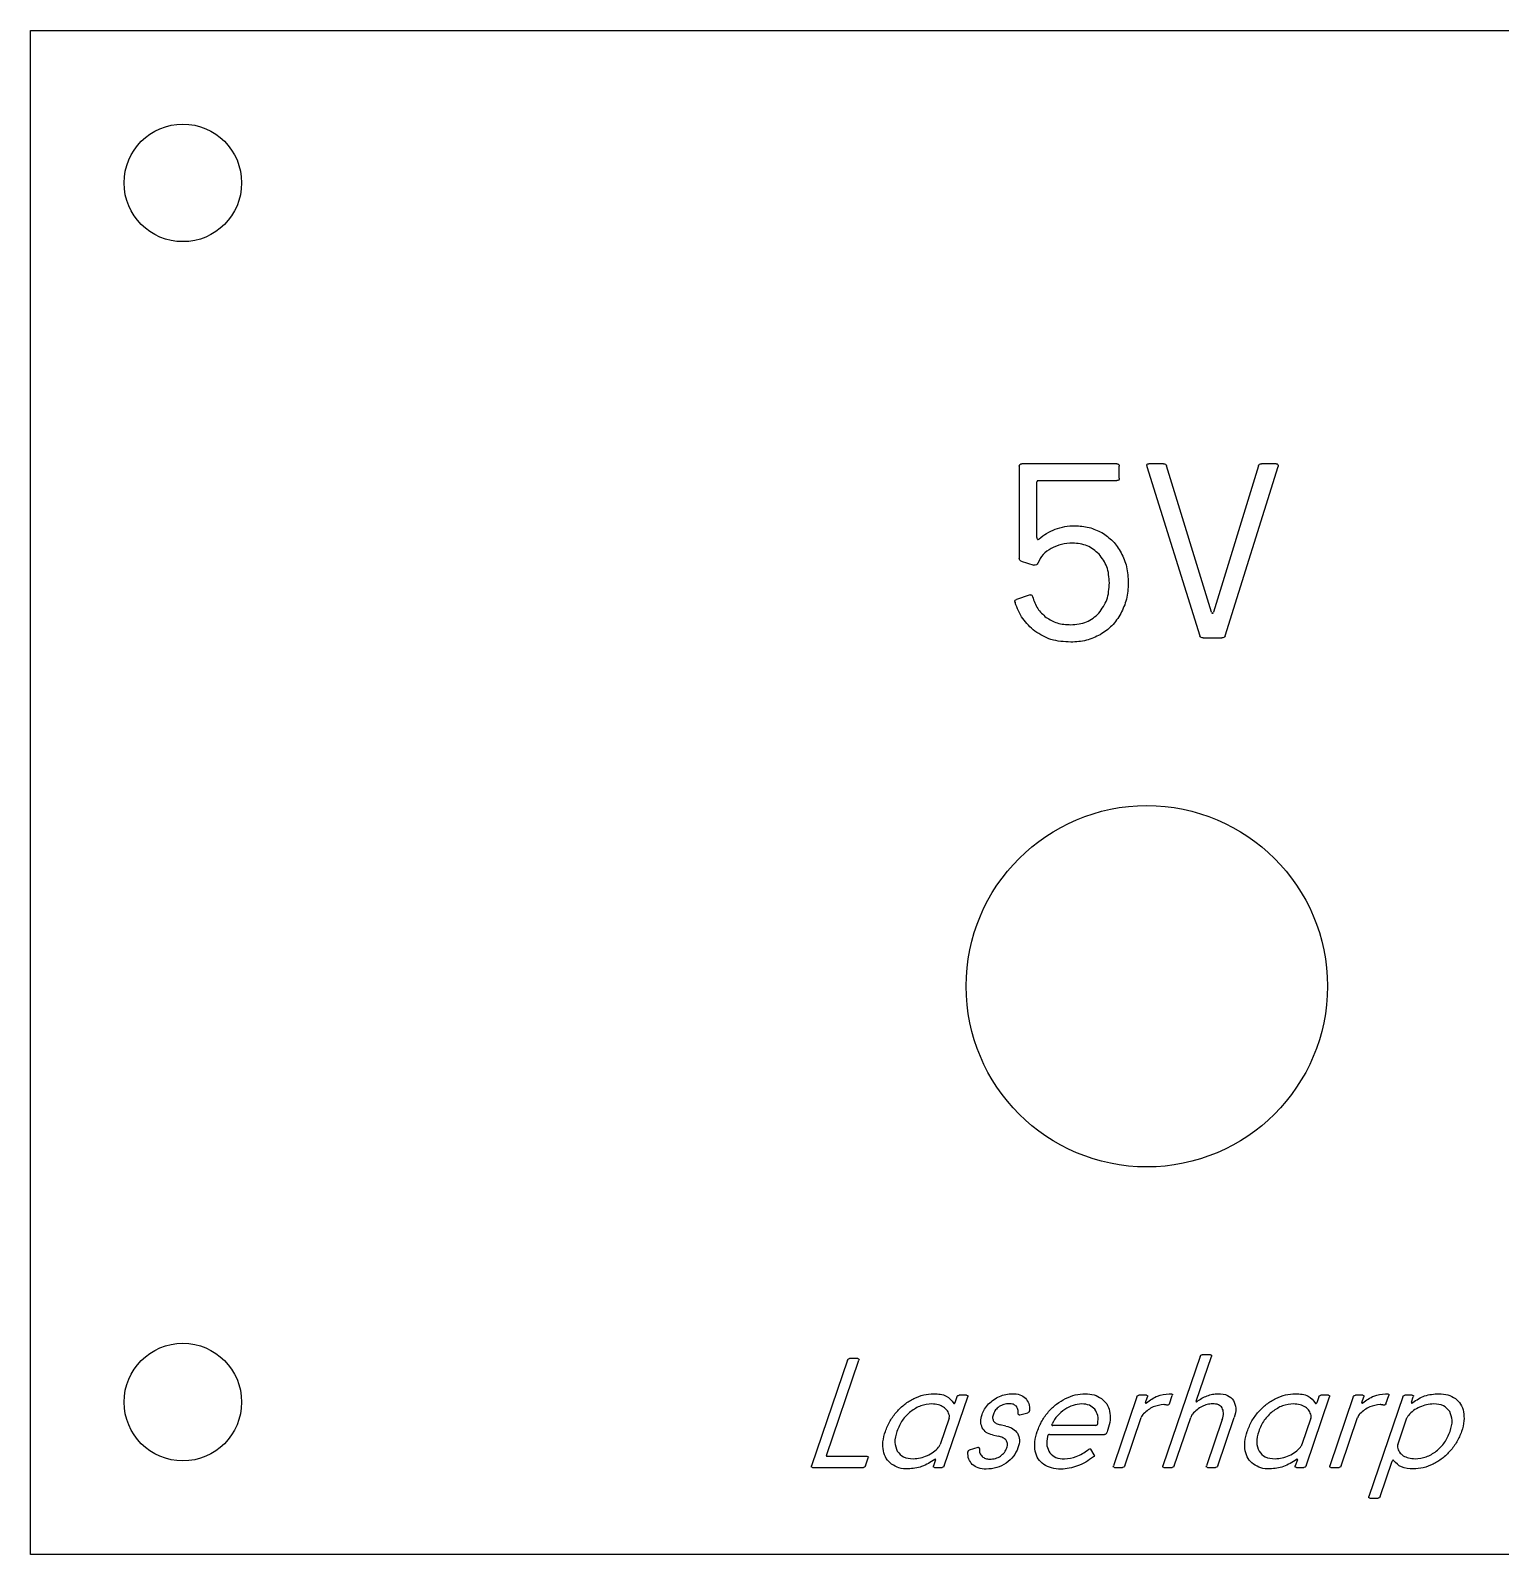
# Model space of a CAD drawing. Extents: x 171 to 677, y 195 to 402.
# Drawn here: x 194.39 to 228.15, y 320.79 to 355.79 of the extents above; entities that cross this region are included whole.
import ezdxf

# ---------------------------------------------------------------- set-up
doc = ezdxf.new("R2010")
doc.units = 0
doc.header["$MEASUREMENT"] = 0
doc.layers.add('Engravings', color=7, linetype='Continuous', lineweight=0)
doc.layers.add('Outlines', color=7, linetype='Continuous', lineweight=0)

msp = doc.modelspace()

# ---------------------------------------------------------------- linework, layer by layer
at = {"layer": 'Engravings', "color": 18, "lineweight": 25, "true_color": 0x000000}
for p, q in [((219.341, 345.842), (217.158, 345.842)), ((220.027, 345.802), (220.033, 345.779)), ((220.416, 345.842), (220.078, 345.842)), ((222.998, 345.842), (222.661, 345.842)), ((217.101, 345.785), (217.101, 343.665)), ((217.536, 345.453), (219.341, 345.453)), ((219.398, 345.51), (219.398, 345.785)), ((220.033, 345.779), (221.25, 341.887)), ((221.518, 342.43), (220.484, 345.796)), ((222.593, 345.796), (221.558, 342.43)), ((221.827, 341.887), (223.044, 345.779)), ((217.507, 344.145), (217.507, 345.425)), ((217.147, 343.602), (217.438, 343.516)), ((216.998, 342.676), (217.004, 342.653)), ((217.33, 342.825), (217.038, 342.722)), ((217.353, 342.83), (217.33, 342.825)), ((221.324, 341.842), (221.753, 341.842)), ((213.152, 325.256), (212.327, 322.827)), ((212.671, 323.063), (213.416, 325.256)), ((213.393, 325.292), (213.2, 325.292)), ((221.253, 325.342), (220.398, 322.827)), ((221.164, 324.313), (221.513, 325.342)), ((221.49, 325.377), (221.3, 325.377)), ((215.377, 322.827), (215.916, 324.413)), ((215.669, 324.413), (215.622, 324.274)), ((215.892, 324.449), (215.717, 324.449)), ((219.801, 324.413), (219.262, 322.827)), ((220.021, 324.449), (219.849, 324.449)), ((220.001, 324.285), (220.044, 324.413)), ((220.552, 324.256), (220.616, 324.445)), ((223.687, 322.827), (224.226, 324.413)), ((223.98, 324.413), (223.933, 324.274)), ((224.203, 324.449), (224.028, 324.449)), ((224.773, 324.413), (224.234, 322.827)), ((224.992, 324.449), (224.821, 324.449)), ((224.972, 324.285), (225.016, 324.413)), ((225.909, 324.413), (225.131, 322.124)), ((225.523, 324.256), (225.587, 324.445)), ((226.128, 324.449), (225.956, 324.449)), ((226.109, 324.288), (226.151, 324.413)), ((215.487, 323.92), (215.284, 323.32)), ((216.795, 323.742), (216.665, 323.77)), ((217.096, 323.999), (217.112, 324.002)), ((217.112, 324.002), (217.294, 324.045)), ((217.334, 324.077), (217.335, 324.092)), ((217.846, 323.777), (217.856, 323.795)), ((218.857, 323.756), (217.874, 323.756)), ((219.523, 322.827), (219.899, 323.935)), ((220.659, 322.827), (221.038, 323.942)), ((221.761, 323.895), (221.398, 322.827)), ((221.659, 322.827), (222.036, 323.938)), ((223.798, 323.92), (223.594, 323.32)), ((224.495, 322.827), (224.871, 323.935)), ((225.795, 323.313), (226.004, 323.927)), ((216.483, 323.538), (216.616, 323.51)), ((217.797, 323.549), (219.058, 323.549)), ((215.918, 323.16), (215.917, 323.145)), ((216.145, 323.249), (215.953, 323.188)), ((216.16, 323.252), (216.145, 323.249)), ((218.82, 323.081), (218.746, 323.21)), ((212.35, 322.792), (213.522, 322.792)), ((213.608, 323.045), (212.683, 323.045)), ((213.57, 322.827), (213.632, 323.01)), ((215.178, 322.967), (215.13, 322.827)), ((215.154, 322.792), (215.329, 322.792)), ((219.286, 322.792), (219.475, 322.792)), ((220.422, 322.792), (220.611, 322.792)), ((221.422, 322.792), (221.611, 322.792)), ((223.488, 322.967), (223.441, 322.827)), ((223.465, 322.792), (223.64, 322.792)), ((224.257, 322.792), (224.447, 322.792)), ((225.391, 322.124), (225.667, 322.935)), ((225.154, 322.088), (225.343, 322.088))]:
    msp.add_line(p, q, dxfattribs=at)
for points in [[(215.597, 324.263), (215.602, 324.259), (215.61, 324.26)], [(215.61, 324.26), (215.617, 324.265), (215.622, 324.274)], [(223.908, 324.263), (223.913, 324.259), (223.921, 324.26)], [(223.921, 324.26), (223.928, 324.265), (223.933, 324.274)], [(215.175, 322.981), (215.169, 322.982), (215.16, 322.977)], [(215.178, 322.967), (215.179, 322.976), (215.175, 322.981)], [(223.486, 322.981), (223.479, 322.982), (223.471, 322.977)], [(223.488, 322.967), (223.49, 322.976), (223.486, 322.981)]]:
    msp.add_lwpolyline(points, dxfattribs=at)
for points in [[(217.101, 345.785), (217.104, 345.801), (217.106, 345.818), (217.116, 345.827), (217.125, 345.837), (217.142, 345.839), (217.158, 345.842)], [(219.341, 345.842), (219.358, 345.839), (219.375, 345.837), (219.384, 345.827), (219.394, 345.818), (219.396, 345.801), (219.398, 345.785)], [(220.027, 345.802), (220.03, 345.813), (220.033, 345.825), (220.04, 345.832), (220.048, 345.84), (220.063, 345.841), (220.078, 345.842)], [(220.416, 345.842), (220.431, 345.84), (220.447, 345.838), (220.458, 345.83), (220.47, 345.823), (220.477, 345.809), (220.484, 345.796)], [(222.593, 345.796), (222.6, 345.809), (222.607, 345.823), (222.618, 345.83), (222.63, 345.838), (222.646, 345.84), (222.661, 345.842)], [(222.998, 345.842), (223.016, 345.839), (223.034, 345.836), (223.041, 345.826), (223.049, 345.815), (223.047, 345.797), (223.044, 345.779)], [(217.536, 345.453), (217.527, 345.452), (217.519, 345.451), (217.514, 345.446), (217.509, 345.441), (217.508, 345.433), (217.507, 345.425)], [(219.398, 345.51), (219.396, 345.494), (219.394, 345.477), (219.384, 345.467), (219.375, 345.458), (219.358, 345.455), (219.341, 345.453)], [(217.927, 344.339), (217.999, 344.362), (218.072, 344.385), (218.146, 344.399), (218.221, 344.412), (218.298, 344.416), (218.376, 344.419)], [(218.376, 344.419), (218.486, 344.413), (218.597, 344.406), (218.703, 344.379), (218.805, 344.352), (218.902, 344.305), (218.998, 344.259)], [(217.507, 344.145), (217.507, 344.135), (217.506, 344.125), (217.511, 344.117), (217.513, 344.113), (217.517, 344.109), (217.521, 344.105)], [(217.521, 344.105), (217.527, 344.104), (217.532, 344.103), (217.538, 344.105), (217.545, 344.106), (217.552, 344.111), (217.558, 344.116)], [(217.558, 344.116), (217.613, 344.161), (217.668, 344.206), (217.728, 344.243), (217.79, 344.281), (217.859, 344.31), (217.927, 344.339)], [(218.998, 344.259), (219.087, 344.199), (219.176, 344.139), (219.249, 344.064), (219.324, 343.986), (219.383, 343.893), (219.441, 343.799)], [(217.836, 343.899), (217.767, 343.856), (217.698, 343.813), (217.646, 343.755), (217.597, 343.699), (217.564, 343.63), (217.53, 343.562)], [(218.324, 344.019), (218.238, 344.014), (218.153, 344.009), (218.071, 343.989), (217.99, 343.969), (217.913, 343.934), (217.836, 343.899)], [(218.933, 343.767), (218.847, 343.841), (218.761, 343.914), (218.662, 343.956), (218.559, 344), (218.441, 344.009), (218.324, 344.019)], [(219.17, 343.105), (219.162, 343.233), (219.154, 343.361), (219.111, 343.476), (219.071, 343.58), (219.002, 343.674), (218.933, 343.767)], [(219.441, 343.799), (219.489, 343.693), (219.536, 343.586), (219.563, 343.475), (219.593, 343.355), (219.598, 343.23), (219.604, 343.105)], [(217.147, 343.602), (217.134, 343.608), (217.12, 343.615), (217.113, 343.626), (217.105, 343.636), (217.103, 343.65), (217.101, 343.665)], [(217.53, 343.562), (217.519, 343.544), (217.508, 343.526), (217.493, 343.519), (217.478, 343.512), (217.458, 343.514), (217.438, 343.516)], [(218.93, 342.41), (219, 342.509), (219.07, 342.607), (219.11, 342.717), (219.154, 342.837), (219.162, 342.971), (219.17, 343.105)], [(219.604, 343.105), (219.598, 342.978), (219.591, 342.852), (219.561, 342.731), (219.533, 342.617), (219.483, 342.508), (219.433, 342.399)], [(216.998, 342.676), (217, 342.687), (217.003, 342.697), (217.008, 342.705), (217.015, 342.713), (217.027, 342.717), (217.038, 342.722)], [(217.458, 341.996), (217.357, 342.087), (217.256, 342.177), (217.181, 342.286), (217.104, 342.396), (217.054, 342.525), (217.004, 342.653)], [(217.353, 342.83), (217.366, 342.829), (217.38, 342.828), (217.388, 342.82), (217.396, 342.814), (217.4, 342.802), (217.404, 342.79)], [(217.404, 342.79), (217.437, 342.694), (217.47, 342.598), (217.525, 342.517), (217.576, 342.44), (217.646, 342.377), (217.716, 342.313)], [(217.716, 342.313), (217.798, 342.264), (217.881, 342.215), (217.971, 342.187), (218.07, 342.155), (218.177, 342.15), (218.284, 342.145)], [(218.284, 342.145), (218.411, 342.154), (218.538, 342.163), (218.648, 342.211), (218.751, 342.255), (218.841, 342.333), (218.93, 342.41)], [(219.433, 342.399), (219.371, 342.301), (219.308, 342.203), (219.229, 342.122), (219.151, 342.043), (219.056, 341.979), (218.961, 341.916)], [(221.518, 342.43), (221.52, 342.424), (221.522, 342.417), (221.526, 342.413), (221.529, 342.41), (221.534, 342.409), (221.538, 342.407)], [(221.538, 342.407), (221.543, 342.409), (221.547, 342.41), (221.551, 342.413), (221.555, 342.417), (221.557, 342.424), (221.558, 342.43)], [(218.284, 341.745), (218.128, 341.753), (217.973, 341.761), (217.829, 341.807), (217.699, 341.849), (217.579, 341.923), (217.458, 341.996)], [(218.961, 341.916), (218.857, 341.866), (218.752, 341.816), (218.642, 341.787), (218.527, 341.757), (218.405, 341.751), (218.284, 341.745)], [(221.324, 341.842), (221.307, 341.843), (221.29, 341.845), (221.277, 341.853), (221.265, 341.861), (221.258, 341.874), (221.25, 341.887)], [(221.827, 341.887), (221.819, 341.874), (221.811, 341.861), (221.8, 341.853), (221.787, 341.845), (221.77, 341.843), (221.753, 341.842)], [(213.152, 325.256), (213.157, 325.266), (213.162, 325.277), (213.17, 325.283), (213.178, 325.288), (213.189, 325.29), (213.2, 325.292)], [(213.393, 325.292), (213.403, 325.29), (213.413, 325.288), (213.417, 325.283), (213.421, 325.277), (213.419, 325.266), (213.416, 325.256)], [(221.253, 325.342), (221.258, 325.352), (221.262, 325.362), (221.271, 325.368), (221.279, 325.374), (221.29, 325.376), (221.3, 325.377)], [(221.49, 325.377), (221.5, 325.376), (221.509, 325.374), (221.514, 325.368), (221.518, 325.362), (221.516, 325.352), (221.513, 325.342)], [(214.681, 324.376), (214.755, 324.407), (214.829, 324.439), (214.906, 324.457), (214.979, 324.475), (215.056, 324.48), (215.133, 324.484)], [(215.133, 324.484), (215.237, 324.48), (215.341, 324.475), (215.424, 324.429), (215.491, 324.392), (215.544, 324.327), (215.597, 324.263)], [(216.645, 324.422), (216.694, 324.44), (216.742, 324.458), (216.792, 324.469), (216.842, 324.479), (216.893, 324.482), (216.944, 324.484)], [(216.944, 324.484), (217.003, 324.482), (217.063, 324.479), (217.117, 324.459), (217.162, 324.442), (217.202, 324.412), (217.243, 324.383)], [(218.166, 324.377), (218.239, 324.409), (218.312, 324.44), (218.388, 324.458), (218.462, 324.475), (218.538, 324.48), (218.615, 324.484)], [(218.615, 324.484), (218.685, 324.481), (218.755, 324.478), (218.821, 324.458), (218.879, 324.44), (218.933, 324.409), (218.987, 324.377)], [(220.022, 324.274), (220.103, 324.335), (220.184, 324.397), (220.276, 324.432), (220.359, 324.464), (220.451, 324.474), (220.544, 324.484)], [(220.544, 324.484), (220.554, 324.484), (220.564, 324.484), (220.574, 324.484), (220.582, 324.483), (220.589, 324.482), (220.596, 324.481)], [(220.596, 324.481), (220.605, 324.479), (220.613, 324.477), (220.617, 324.472), (220.621, 324.466), (220.619, 324.456), (220.616, 324.445)], [(221.413, 324.436), (221.454, 324.45), (221.495, 324.464), (221.538, 324.472), (221.579, 324.48), (221.622, 324.482), (221.665, 324.484)], [(221.665, 324.484), (221.743, 324.482), (221.822, 324.479), (221.887, 324.446), (221.938, 324.42), (221.981, 324.376), (222.023, 324.331)], [(222.992, 324.376), (223.066, 324.407), (223.14, 324.439), (223.216, 324.457), (223.29, 324.475), (223.367, 324.48), (223.444, 324.484)], [(223.444, 324.484), (223.548, 324.48), (223.652, 324.475), (223.735, 324.429), (223.802, 324.392), (223.855, 324.327), (223.908, 324.263)], [(224.993, 324.274), (225.074, 324.335), (225.156, 324.397), (225.247, 324.432), (225.331, 324.464), (225.423, 324.474), (225.515, 324.484)], [(225.515, 324.484), (225.525, 324.484), (225.536, 324.484), (225.546, 324.484), (225.553, 324.483), (225.56, 324.482), (225.567, 324.481)], [(225.567, 324.481), (225.576, 324.479), (225.585, 324.477), (225.588, 324.472), (225.593, 324.466), (225.59, 324.456), (225.587, 324.445)], [(226.139, 324.281), (226.227, 324.34), (226.315, 324.4), (226.412, 324.434), (226.514, 324.469), (226.625, 324.477), (226.736, 324.484)], [(226.736, 324.484), (226.809, 324.481), (226.881, 324.478), (226.948, 324.457), (227.007, 324.439), (227.062, 324.407), (227.117, 324.376)], [(214.285, 324.07), (214.344, 324.132), (214.404, 324.193), (214.471, 324.245), (214.536, 324.295), (214.609, 324.335), (214.681, 324.376)], [(215.092, 324.249), (215.005, 324.241), (214.918, 324.233), (214.838, 324.205), (214.756, 324.177), (214.681, 324.126), (214.606, 324.076)], [(215.362, 324.177), (215.323, 324.198), (215.284, 324.219), (215.242, 324.231), (215.194, 324.245), (215.143, 324.247), (215.092, 324.249)], [(215.495, 323.985), (215.483, 324.023), (215.47, 324.061), (215.449, 324.093), (215.426, 324.126), (215.394, 324.152), (215.362, 324.177)], [(215.669, 324.413), (215.674, 324.423), (215.679, 324.434), (215.687, 324.44), (215.695, 324.446), (215.706, 324.447), (215.717, 324.449)], [(215.892, 324.449), (215.902, 324.447), (215.912, 324.446), (215.916, 324.44), (215.92, 324.434), (215.918, 324.423), (215.916, 324.413)], [(216.245, 324.006), (216.263, 324.05), (216.281, 324.093), (216.305, 324.133), (216.331, 324.174), (216.363, 324.212), (216.396, 324.249)], [(216.396, 324.249), (216.432, 324.284), (216.469, 324.319), (216.511, 324.347), (216.553, 324.377), (216.599, 324.399), (216.645, 324.422)], [(216.641, 324.188), (216.611, 324.164), (216.58, 324.141), (216.557, 324.111), (216.536, 324.083), (216.521, 324.05), (216.506, 324.017)], [(216.866, 324.256), (216.825, 324.253), (216.785, 324.25), (216.747, 324.239), (216.71, 324.228), (216.675, 324.208), (216.641, 324.188)], [(217.033, 324.195), (217.011, 324.213), (216.989, 324.231), (216.965, 324.241), (216.935, 324.253), (216.9, 324.255), (216.866, 324.256)], [(217.077, 324.027), (217.078, 324.06), (217.079, 324.093), (217.07, 324.123), (217.062, 324.148), (217.048, 324.172), (217.033, 324.195)], [(217.243, 324.383), (217.272, 324.343), (217.302, 324.303), (217.317, 324.259), (217.336, 324.207), (217.335, 324.15), (217.335, 324.092)], [(217.774, 324.074), (217.832, 324.135), (217.891, 324.197), (217.958, 324.248), (218.022, 324.297), (218.094, 324.337), (218.166, 324.377)], [(218.144, 324.122), (218.085, 324.077), (218.026, 324.032), (217.978, 323.977), (217.93, 323.923), (217.893, 323.859), (217.856, 323.795)], [(218.535, 324.249), (218.467, 324.243), (218.399, 324.237), (218.335, 324.217), (218.268, 324.196), (218.206, 324.159), (218.144, 324.122)], [(218.838, 324.126), (218.798, 324.161), (218.758, 324.197), (218.712, 324.218), (218.659, 324.242), (218.597, 324.245), (218.535, 324.249)], [(218.903, 323.799), (218.91, 323.861), (218.917, 323.924), (218.904, 323.982), (218.892, 324.032), (218.865, 324.079), (218.838, 324.126)], [(218.987, 324.377), (219.032, 324.338), (219.077, 324.298), (219.108, 324.25), (219.14, 324.201), (219.157, 324.142), (219.175, 324.083)], [(219.801, 324.413), (219.806, 324.423), (219.811, 324.434), (219.819, 324.44), (219.827, 324.446), (219.838, 324.447), (219.849, 324.449)], [(220.419, 324.235), (220.336, 324.224), (220.252, 324.214), (220.178, 324.182), (220.096, 324.147), (220.025, 324.085), (219.955, 324.024)], [(220.001, 324.285), (219.999, 324.281), (219.998, 324.277), (219.998, 324.273), (219.999, 324.271), (220, 324.269), (220.002, 324.267)], [(220.002, 324.267), (220.004, 324.266), (220.007, 324.266), (220.01, 324.267), (220.014, 324.268), (220.018, 324.271), (220.022, 324.274)], [(220.021, 324.449), (220.03, 324.447), (220.04, 324.446), (220.044, 324.44), (220.049, 324.434), (220.046, 324.423), (220.044, 324.413)], [(220.466, 324.229), (220.458, 324.231), (220.45, 324.232), (220.442, 324.233), (220.434, 324.234), (220.427, 324.234), (220.419, 324.235)], [(220.516, 324.224), (220.507, 324.224), (220.499, 324.224), (220.491, 324.225), (220.482, 324.226), (220.474, 324.228), (220.466, 324.229)], [(220.552, 324.256), (220.548, 324.247), (220.544, 324.237), (220.537, 324.232), (220.531, 324.227), (220.524, 324.226), (220.516, 324.224)], [(221.299, 324.192), (221.26, 324.169), (221.221, 324.146), (221.185, 324.118), (221.148, 324.088), (221.114, 324.052), (221.081, 324.017)], [(221.164, 324.313), (221.162, 324.308), (221.16, 324.303), (221.161, 324.299), (221.162, 324.297), (221.163, 324.295), (221.164, 324.293)], [(221.164, 324.293), (221.167, 324.294), (221.17, 324.295), (221.173, 324.296), (221.178, 324.298), (221.182, 324.302), (221.186, 324.306)], [(221.186, 324.306), (221.222, 324.332), (221.257, 324.358), (221.294, 324.38), (221.332, 324.401), (221.373, 324.419), (221.413, 324.436)], [(221.536, 324.252), (221.496, 324.25), (221.456, 324.247), (221.418, 324.237), (221.377, 324.227), (221.338, 324.209), (221.299, 324.192)], [(221.762, 324.161), (221.735, 324.188), (221.708, 324.214), (221.677, 324.23), (221.635, 324.25), (221.586, 324.251), (221.536, 324.252)], [(221.761, 323.895), (221.778, 323.947), (221.794, 323.998), (221.791, 324.049), (221.789, 324.087), (221.775, 324.124), (221.762, 324.161)], [(222.023, 324.331), (222.046, 324.273), (222.069, 324.215), (222.074, 324.156), (222.079, 324.084), (222.058, 324.011), (222.036, 323.938)], [(222.596, 324.07), (222.655, 324.132), (222.714, 324.193), (222.782, 324.245), (222.847, 324.295), (222.92, 324.335), (222.992, 324.376)], [(223.403, 324.249), (223.316, 324.241), (223.229, 324.233), (223.149, 324.205), (223.067, 324.177), (222.992, 324.126), (222.917, 324.076)], [(223.673, 324.177), (223.634, 324.198), (223.594, 324.219), (223.552, 324.231), (223.505, 324.245), (223.454, 324.247), (223.403, 324.249)], [(223.806, 323.985), (223.793, 324.023), (223.781, 324.061), (223.759, 324.093), (223.737, 324.126), (223.705, 324.152), (223.673, 324.177)], [(223.98, 324.413), (223.985, 324.423), (223.99, 324.434), (223.998, 324.44), (224.006, 324.446), (224.017, 324.447), (224.028, 324.449)], [(224.203, 324.449), (224.213, 324.447), (224.222, 324.446), (224.227, 324.44), (224.231, 324.434), (224.229, 324.423), (224.226, 324.413)], [(224.773, 324.413), (224.778, 324.423), (224.783, 324.434), (224.791, 324.44), (224.799, 324.446), (224.81, 324.447), (224.821, 324.449)], [(225.391, 324.235), (225.307, 324.224), (225.224, 324.214), (225.15, 324.182), (225.067, 324.147), (224.997, 324.085), (224.926, 324.024)], [(224.972, 324.285), (224.97, 324.281), (224.969, 324.277), (224.97, 324.273), (224.97, 324.271), (224.972, 324.269), (224.973, 324.267)], [(224.973, 324.267), (224.976, 324.266), (224.979, 324.266), (224.981, 324.267), (224.986, 324.268), (224.989, 324.271), (224.993, 324.274)], [(224.992, 324.449), (225.002, 324.447), (225.012, 324.446), (225.016, 324.44), (225.02, 324.434), (225.018, 324.423), (225.016, 324.413)], [(225.437, 324.229), (225.429, 324.231), (225.421, 324.232), (225.413, 324.233), (225.406, 324.234), (225.398, 324.234), (225.391, 324.235)], [(225.487, 324.224), (225.479, 324.224), (225.47, 324.224), (225.462, 324.225), (225.454, 324.226), (225.445, 324.228), (225.437, 324.229)], [(225.523, 324.256), (225.519, 324.247), (225.516, 324.237), (225.509, 324.232), (225.503, 324.227), (225.495, 324.226), (225.487, 324.224)], [(225.909, 324.413), (225.913, 324.423), (225.918, 324.434), (225.927, 324.44), (225.934, 324.446), (225.945, 324.447), (225.956, 324.449)], [(226.297, 324.179), (226.247, 324.154), (226.198, 324.129), (226.154, 324.096), (226.112, 324.064), (226.075, 324.024), (226.038, 323.985)], [(226.109, 324.288), (226.107, 324.283), (226.105, 324.278), (226.106, 324.274), (226.107, 324.272), (226.109, 324.27), (226.111, 324.268)], [(226.111, 324.268), (226.115, 324.269), (226.119, 324.269), (226.122, 324.271), (226.128, 324.273), (226.133, 324.277), (226.139, 324.281)], [(226.128, 324.449), (226.138, 324.447), (226.147, 324.446), (226.152, 324.44), (226.156, 324.434), (226.154, 324.423), (226.151, 324.413)], [(226.621, 324.249), (226.565, 324.246), (226.509, 324.243), (226.456, 324.231), (226.401, 324.22), (226.349, 324.199), (226.297, 324.179)], [(226.988, 324.076), (226.944, 324.126), (226.9, 324.176), (226.845, 324.205), (226.78, 324.24), (226.7, 324.244), (226.621, 324.249)], [(227.117, 324.376), (227.162, 324.335), (227.208, 324.294), (227.239, 324.245), (227.272, 324.193), (227.289, 324.132), (227.306, 324.07)], [(214.025, 323.62), (214.057, 323.702), (214.089, 323.784), (214.133, 323.86), (214.176, 323.934), (214.23, 324.002), (214.285, 324.07)], [(214.606, 324.076), (214.537, 324.013), (214.469, 323.95), (214.416, 323.875), (214.362, 323.798), (214.326, 323.709), (214.289, 323.62)], [(215.487, 323.92), (215.491, 323.931), (215.494, 323.943), (215.495, 323.954), (215.496, 323.964), (215.496, 323.974), (215.495, 323.985)], [(216.249, 323.701), (216.233, 323.747), (216.218, 323.793), (216.216, 323.84), (216.213, 323.895), (216.229, 323.951), (216.245, 324.006)], [(216.506, 324.017), (216.496, 323.985), (216.486, 323.953), (216.489, 323.922), (216.491, 323.898), (216.501, 323.875), (216.511, 323.852)], [(216.511, 323.852), (216.53, 323.834), (216.548, 323.816), (216.57, 323.803), (216.598, 323.786), (216.632, 323.778), (216.665, 323.77)], [(217.096, 323.999), (217.09, 324), (217.084, 324.002), (217.081, 324.006), (217.077, 324.011), (217.077, 324.019), (217.077, 324.027)], [(217.334, 324.077), (217.33, 324.071), (217.326, 324.064), (217.32, 324.059), (217.313, 324.052), (217.304, 324.049), (217.294, 324.045)], [(217.514, 323.62), (217.546, 323.703), (217.579, 323.786), (217.623, 323.862), (217.666, 323.937), (217.72, 324.005), (217.774, 324.074)], [(217.846, 323.777), (217.846, 323.771), (217.847, 323.765), (217.85, 323.761), (217.854, 323.756), (217.864, 323.756), (217.874, 323.756)], [(218.857, 323.756), (218.869, 323.758), (218.882, 323.76), (218.89, 323.767), (218.898, 323.774), (218.9, 323.786), (218.903, 323.799)], [(219.175, 324.083), (219.182, 324.016), (219.19, 323.949), (219.185, 323.883), (219.179, 323.808), (219.157, 323.734), (219.135, 323.66)], [(219.955, 324.024), (219.943, 324.011), (219.931, 323.998), (219.922, 323.984), (219.913, 323.968), (219.906, 323.951), (219.899, 323.935)], [(221.081, 324.017), (221.072, 324.005), (221.062, 323.993), (221.055, 323.98), (221.048, 323.968), (221.043, 323.955), (221.038, 323.942)], [(222.335, 323.62), (222.368, 323.702), (222.4, 323.784), (222.444, 323.86), (222.487, 323.934), (222.541, 324.002), (222.596, 324.07)], [(222.917, 324.076), (222.848, 324.013), (222.779, 323.95), (222.727, 323.875), (222.673, 323.798), (222.636, 323.709), (222.6, 323.62)], [(223.798, 323.92), (223.802, 323.931), (223.805, 323.943), (223.806, 323.954), (223.807, 323.964), (223.806, 323.974), (223.806, 323.985)], [(224.926, 324.024), (224.915, 324.011), (224.903, 323.998), (224.894, 323.984), (224.884, 323.968), (224.878, 323.951), (224.871, 323.935)], [(226.038, 323.985), (226.031, 323.975), (226.023, 323.966), (226.017, 323.956), (226.012, 323.947), (226.008, 323.937), (226.004, 323.927)], [(226.996, 323.62), (227.022, 323.706), (227.048, 323.791), (227.042, 323.875), (227.038, 323.943), (227.013, 324.009), (226.988, 324.076)], [(227.306, 324.07), (227.313, 324), (227.321, 323.929), (227.315, 323.86), (227.308, 323.779), (227.284, 323.699), (227.26, 323.62)], [(213.979, 323.17), (213.972, 323.241), (213.965, 323.311), (213.97, 323.381), (213.977, 323.462), (214.001, 323.541), (214.025, 323.62)], [(214.289, 323.62), (214.263, 323.535), (214.237, 323.449), (214.243, 323.365), (214.248, 323.298), (214.272, 323.231), (214.297, 323.165)], [(216.483, 323.538), (216.431, 323.552), (216.38, 323.567), (216.339, 323.597), (216.303, 323.623), (216.276, 323.662), (216.249, 323.701)], [(216.798, 323.42), (216.775, 323.44), (216.751, 323.46), (216.725, 323.475), (216.692, 323.493), (216.654, 323.501), (216.616, 323.51)], [(216.795, 323.742), (216.851, 323.727), (216.908, 323.711), (216.955, 323.68), (216.995, 323.654), (217.028, 323.615), (217.061, 323.576)], [(216.814, 323.242), (216.824, 323.276), (216.834, 323.311), (216.829, 323.343), (216.825, 323.37), (216.812, 323.395), (216.798, 323.42)], [(217.061, 323.576), (217.081, 323.527), (217.1, 323.478), (217.104, 323.429), (217.109, 323.367), (217.09, 323.304), (217.071, 323.242)], [(217.466, 323.165), (217.46, 323.236), (217.453, 323.308), (217.458, 323.378), (217.465, 323.46), (217.49, 323.54), (217.514, 323.62)], [(217.749, 323.502), (217.736, 323.43), (217.724, 323.359), (217.736, 323.291), (217.747, 323.234), (217.774, 323.181), (217.802, 323.127)], [(217.797, 323.549), (217.784, 323.547), (217.771, 323.544), (217.764, 323.537), (217.755, 323.529), (217.752, 323.516), (217.749, 323.502)], [(219.103, 323.577), (219.097, 323.569), (219.091, 323.561), (219.083, 323.556), (219.076, 323.552), (219.067, 323.55), (219.058, 323.549)], [(219.135, 323.66), (219.129, 323.644), (219.124, 323.628), (219.118, 323.612), (219.113, 323.6), (219.108, 323.589), (219.103, 323.577)], [(222.29, 323.17), (222.282, 323.241), (222.275, 323.311), (222.281, 323.381), (222.288, 323.462), (222.312, 323.541), (222.335, 323.62)], [(222.6, 323.62), (222.574, 323.535), (222.548, 323.449), (222.554, 323.365), (222.558, 323.298), (222.583, 323.231), (222.608, 323.165)], [(226.679, 323.165), (226.748, 323.228), (226.817, 323.291), (226.869, 323.365), (226.923, 323.442), (226.96, 323.531), (226.996, 323.62)], [(227.26, 323.62), (227.228, 323.538), (227.196, 323.456), (227.152, 323.381), (227.109, 323.306), (227.055, 323.238), (227, 323.17)], [(212.671, 323.063), (212.67, 323.058), (212.669, 323.053), (212.671, 323.05), (212.673, 323.047), (212.678, 323.046), (212.683, 323.045)], [(214.168, 322.865), (214.123, 322.906), (214.078, 322.946), (214.046, 322.996), (214.014, 323.047), (213.996, 323.109), (213.979, 323.17)], [(214.297, 323.165), (214.341, 323.114), (214.386, 323.064), (214.441, 323.035), (214.505, 323.001), (214.585, 322.996), (214.665, 322.992)], [(214.665, 322.992), (214.72, 322.995), (214.776, 322.998), (214.83, 323.01), (214.884, 323.021), (214.937, 323.042), (214.989, 323.063)], [(214.989, 323.063), (215.038, 323.089), (215.088, 323.114), (215.132, 323.147), (215.174, 323.179), (215.211, 323.217), (215.247, 323.256)], [(215.247, 323.256), (215.255, 323.266), (215.262, 323.276), (215.268, 323.286), (215.274, 323.297), (215.279, 323.309), (215.284, 323.32)], [(216.022, 322.86), (215.99, 322.899), (215.959, 322.939), (215.941, 322.985), (215.922, 323.034), (215.92, 323.09), (215.917, 323.145)], [(215.918, 323.16), (215.922, 323.166), (215.925, 323.173), (215.931, 323.177), (215.936, 323.183), (215.945, 323.185), (215.953, 323.188)], [(216.16, 323.252), (216.167, 323.251), (216.173, 323.249), (216.177, 323.245), (216.181, 323.24), (216.182, 323.232), (216.183, 323.224)], [(216.183, 323.224), (216.183, 323.188), (216.183, 323.153), (216.195, 323.122), (216.206, 323.094), (216.226, 323.07), (216.245, 323.045)], [(216.418, 322.981), (216.465, 322.983), (216.513, 322.986), (216.557, 322.999), (216.597, 323.011), (216.634, 323.033), (216.672, 323.054)], [(216.672, 323.054), (216.703, 323.08), (216.735, 323.106), (216.759, 323.138), (216.782, 323.169), (216.798, 323.205), (216.814, 323.242)], [(217.071, 323.242), (217.041, 323.173), (217.011, 323.104), (216.967, 323.047), (216.921, 322.987), (216.861, 322.938), (216.8, 322.89)], [(217.661, 322.86), (217.614, 322.9), (217.567, 322.94), (217.535, 322.989), (217.501, 323.041), (217.484, 323.103), (217.466, 323.165)], [(217.802, 323.127), (217.845, 323.087), (217.888, 323.046), (217.939, 323.023), (218, 322.995), (218.071, 322.992), (218.142, 322.988)], [(218.142, 322.988), (218.234, 322.999), (218.326, 323.009), (218.411, 323.04), (218.507, 323.075), (218.594, 323.135), (218.68, 323.195)], [(218.68, 323.195), (218.694, 323.207), (218.708, 323.22), (218.723, 323.218), (218.731, 323.218), (218.738, 323.214), (218.746, 323.21)], [(218.82, 323.081), (218.823, 323.073), (218.826, 323.065), (218.825, 323.059), (218.823, 323.049), (218.814, 323.042), (218.804, 323.035)], [(222.479, 322.865), (222.434, 322.906), (222.388, 322.946), (222.357, 322.996), (222.324, 323.047), (222.307, 323.109), (222.29, 323.17)], [(222.608, 323.165), (222.652, 323.114), (222.696, 323.064), (222.751, 323.035), (222.816, 323.001), (222.896, 322.996), (222.975, 322.992)], [(222.975, 322.992), (223.031, 322.995), (223.087, 322.998), (223.14, 323.01), (223.195, 323.021), (223.247, 323.042), (223.3, 323.063)], [(223.3, 323.063), (223.349, 323.089), (223.399, 323.114), (223.443, 323.147), (223.485, 323.179), (223.521, 323.217), (223.558, 323.256)], [(223.558, 323.256), (223.566, 323.266), (223.573, 323.276), (223.579, 323.286), (223.585, 323.297), (223.59, 323.309), (223.594, 323.32)], [(225.795, 323.313), (225.793, 323.304), (225.79, 323.294), (225.789, 323.285), (225.788, 323.275), (225.789, 323.266), (225.79, 323.256)], [(225.79, 323.256), (225.8, 323.217), (225.81, 323.177), (225.831, 323.145), (225.852, 323.112), (225.885, 323.087), (225.917, 323.061)], [(225.917, 323.061), (225.957, 323.041), (225.998, 323.021), (226.04, 323.009), (226.089, 322.996), (226.141, 322.994), (226.193, 322.992)], [(226.193, 322.992), (226.28, 322.999), (226.367, 323.007), (226.447, 323.035), (226.529, 323.064), (226.604, 323.114), (226.679, 323.165)], [(227, 323.17), (226.941, 323.109), (226.882, 323.047), (226.814, 322.996), (226.749, 322.946), (226.676, 322.905), (226.604, 322.865)], [(212.35, 322.792), (212.34, 322.793), (212.331, 322.795), (212.327, 322.801), (212.322, 322.807), (212.325, 322.817), (212.327, 322.827)], [(213.57, 322.827), (213.565, 322.817), (213.56, 322.807), (213.552, 322.801), (213.544, 322.795), (213.533, 322.793), (213.522, 322.792)], [(213.608, 323.045), (213.618, 323.044), (213.628, 323.042), (213.632, 323.036), (213.636, 323.03), (213.634, 323.02), (213.632, 323.01)], [(214.545, 322.756), (214.474, 322.759), (214.403, 322.763), (214.337, 322.783), (214.278, 322.801), (214.223, 322.833), (214.168, 322.865)], [(215.16, 322.977), (215.062, 322.913), (214.965, 322.848), (214.858, 322.811), (214.759, 322.777), (214.652, 322.767), (214.545, 322.756)], [(215.154, 322.792), (215.144, 322.793), (215.134, 322.795), (215.13, 322.801), (215.126, 322.807), (215.128, 322.817), (215.13, 322.827)], [(215.377, 322.827), (215.372, 322.817), (215.367, 322.807), (215.359, 322.801), (215.351, 322.795), (215.34, 322.793), (215.329, 322.792)], [(216.341, 322.752), (216.277, 322.755), (216.213, 322.758), (216.155, 322.779), (216.108, 322.797), (216.065, 322.828), (216.022, 322.86)], [(216.245, 323.045), (216.27, 323.026), (216.295, 323.008), (216.323, 322.997), (216.353, 322.986), (216.385, 322.983), (216.418, 322.981)], [(216.8, 322.89), (216.73, 322.85), (216.661, 322.81), (216.586, 322.787), (216.508, 322.763), (216.424, 322.758), (216.341, 322.752)], [(218.062, 322.752), (217.986, 322.755), (217.91, 322.758), (217.839, 322.779), (217.777, 322.797), (217.719, 322.828), (217.661, 322.86)], [(218.439, 322.826), (218.376, 322.804), (218.313, 322.783), (218.249, 322.771), (218.188, 322.759), (218.125, 322.756), (218.062, 322.752)], [(218.804, 323.035), (218.746, 322.992), (218.688, 322.95), (218.626, 322.914), (218.566, 322.88), (218.502, 322.853), (218.439, 322.826)], [(219.286, 322.792), (219.276, 322.793), (219.266, 322.795), (219.262, 322.801), (219.258, 322.807), (219.26, 322.817), (219.262, 322.827)], [(219.523, 322.827), (219.518, 322.817), (219.513, 322.807), (219.505, 322.801), (219.497, 322.795), (219.486, 322.793), (219.475, 322.792)], [(220.422, 322.792), (220.412, 322.793), (220.402, 322.795), (220.398, 322.801), (220.394, 322.807), (220.396, 322.817), (220.398, 322.827)], [(220.659, 322.827), (220.654, 322.817), (220.649, 322.807), (220.641, 322.801), (220.633, 322.795), (220.622, 322.793), (220.611, 322.792)], [(221.422, 322.792), (221.412, 322.793), (221.402, 322.795), (221.398, 322.801), (221.394, 322.807), (221.396, 322.817), (221.398, 322.827)], [(221.659, 322.827), (221.654, 322.817), (221.649, 322.807), (221.641, 322.801), (221.633, 322.795), (221.622, 322.793), (221.611, 322.792)], [(222.856, 322.756), (222.785, 322.759), (222.714, 322.763), (222.647, 322.783), (222.588, 322.801), (222.534, 322.833), (222.479, 322.865)], [(223.471, 322.977), (223.373, 322.913), (223.276, 322.848), (223.169, 322.811), (223.07, 322.777), (222.963, 322.767), (222.856, 322.756)], [(223.465, 322.792), (223.455, 322.793), (223.445, 322.795), (223.441, 322.801), (223.437, 322.807), (223.439, 322.817), (223.441, 322.827)], [(223.687, 322.827), (223.683, 322.817), (223.678, 322.807), (223.669, 322.801), (223.662, 322.795), (223.651, 322.793), (223.64, 322.792)], [(224.257, 322.792), (224.248, 322.793), (224.238, 322.795), (224.234, 322.801), (224.229, 322.807), (224.232, 322.817), (224.234, 322.827)], [(224.495, 322.827), (224.49, 322.817), (224.485, 322.807), (224.477, 322.801), (224.469, 322.795), (224.458, 322.793), (224.447, 322.792)], [(225.683, 322.956), (225.68, 322.954), (225.676, 322.952), (225.674, 322.949), (225.67, 322.945), (225.669, 322.94), (225.667, 322.935)], [(225.702, 322.945), (225.7, 322.949), (225.697, 322.953), (225.693, 322.955), (225.69, 322.956), (225.686, 322.956), (225.683, 322.956)], [(226.149, 322.756), (226.053, 322.76), (225.957, 322.764), (225.877, 322.803), (225.811, 322.835), (225.757, 322.89), (225.702, 322.945)], [(226.604, 322.865), (226.53, 322.833), (226.456, 322.801), (226.379, 322.783), (226.304, 322.766), (226.226, 322.761), (226.149, 322.756)], [(225.154, 322.088), (225.144, 322.09), (225.134, 322.091), (225.13, 322.097), (225.126, 322.103), (225.128, 322.113), (225.131, 322.124)], [(225.391, 322.124), (225.386, 322.113), (225.381, 322.103), (225.373, 322.097), (225.365, 322.091), (225.354, 322.09), (225.343, 322.088)]]:
    msp.add_open_spline(points, degree=3, knots=[0, 0, 0, 0, 1, 1, 1, 2, 2, 2, 2], dxfattribs=at)
at = {"layer": 'Outlines', "color": 18, "lineweight": 25, "true_color": 0x000000}
msp.add_lwpolyline([(194.388, 320.792), (194.388, 355.792), (324.388, 355.792), (324.388, 320.792)], close=True, dxfattribs=at)
for centre, radius in [((197.888, 352.292), 1.35), ((220.03, 333.842), 4.15), ((197.888, 324.292), 1.35)]:
    msp.add_circle(centre, radius, dxfattribs=at)

doc.saveas('drawing.dxf')
